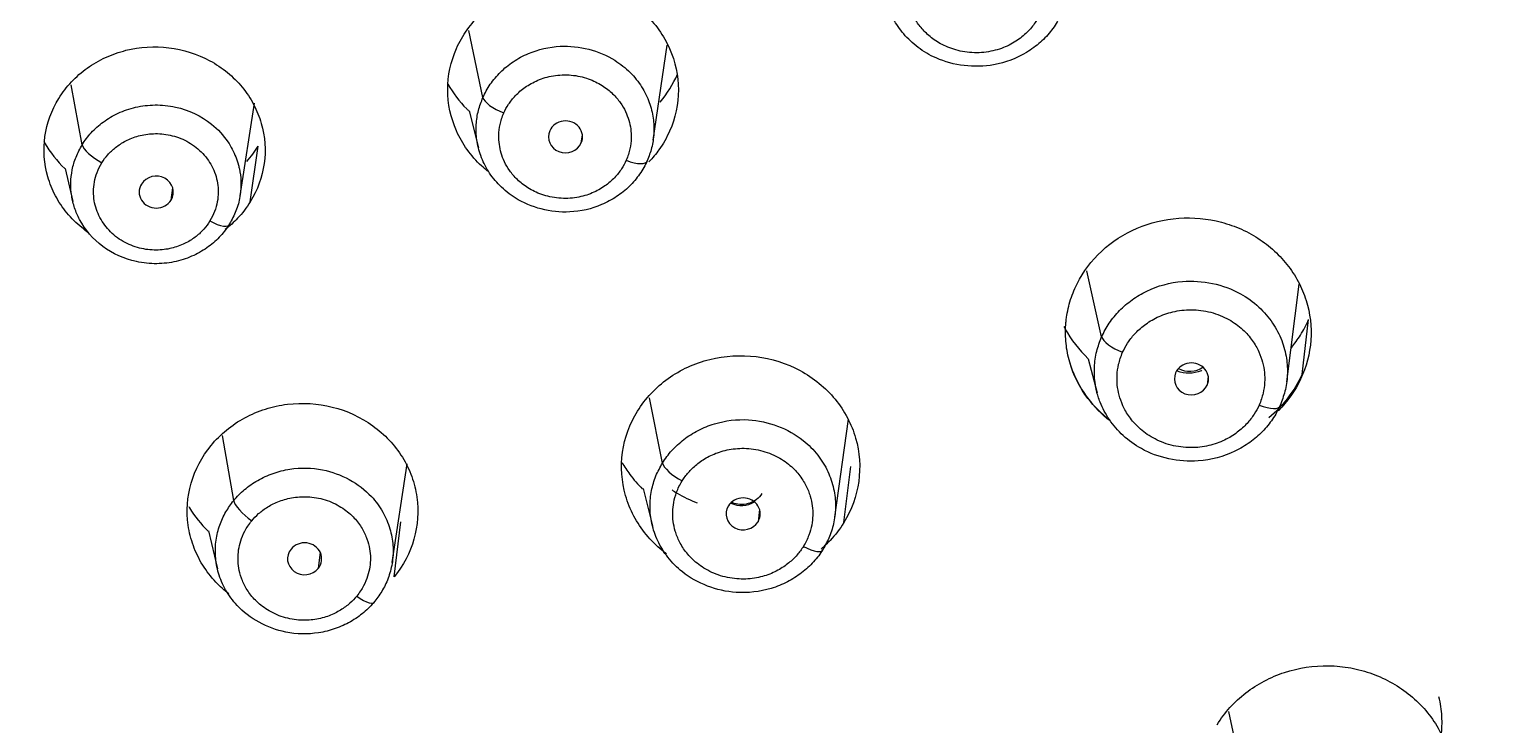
# Model space of a CAD drawing. Extents: x 0 to 1354, y 3495 to 4487.
# Drawn here: x 480.43 to 499.76, y 4092.07 to 4101.24 of the extents above; entities that cross this region are included whole.
import ezdxf

# ---------------------------------------------------------------- set-up
doc = ezdxf.new("R2010")
doc.units = 0
doc.header["$LTSCALE"] = 30
doc.header["$MEASUREMENT"] = 0
doc.layers.add('\\M+5B3DF\\M+5B4E7\\M+5CFDF', color=3, linetype='CONTINUOUS', lineweight=9)

msp = doc.modelspace()

# ---------------------------------------------------------------- linework, layer by layer
at = {"layer": '\\M+5B3DF\\M+5B4E7\\M+5CFDF', "color": 0, "lineweight": -3}
for p, q in [((486.403, 4100.338), (486.216, 4101.223)), ((488.645, 4099.775), (488.829, 4101.03)), ((481.125, 4099.716), (480.977, 4100.507)), ((483.204, 4099.043), (483.396, 4100.265)), ((486.224, 4100.164), (486.344, 4099.676)), ((487.699, 4099.739), (487.714, 4099.848)), ((483.338, 4098.964), (483.443, 4099.697)), ((480.899, 4099.403), (481, 4098.969)), ((482.295, 4098.987), (482.317, 4099.146)), ((494.554, 4097.183), (494.358, 4098.054)), ((496.992, 4096.592), (497.157, 4097.876)), ((497.194, 4096.688), (497.281, 4097.412)), ((494.377, 4096.896), (494.494, 4096.448)), ((495.959, 4096.664), (495.945, 4096.548)), ((488.768, 4095.521), (488.597, 4096.382)), ((491.037, 4094.806), (491.219, 4096.1)), ((483.12, 4095.026), (482.972, 4095.882)), ((485.209, 4094.21), (485.406, 4095.511)), ((491.157, 4094.735), (491.248, 4095.474)), ((488.514, 4095.186), (488.636, 4094.693)), ((485.232, 4094.02), (485.322, 4094.745)), ((490.048, 4094.91), (490.028, 4094.744)), ((482.787, 4094.627), (482.906, 4094.125)), ((484.259, 4094.346), (484.233, 4094.131)), ((496.409, 4091.399), (496.229, 4092.246))]:
    msp.add_line(p, q, dxfattribs=at)
for centre, major_axis, ratio, start_param, end_param in [((463.166, 4109.849), (-18.918, 0), 0.934248, 1.570796, 4.712389), ((463.166, 4109.954), (-18.619, 0), 0.934248, 1.570796, 4.712389), ((463.166, 4109.771), (18.397, 0), 0.934248, 4.712389, 7.853982), ((463.166, 4109.666), (18.09, 0), 0.934248, 4.712389, 7.853982), ((486.679, 4100.241), (0.274, -0.122), 0.329476, 3.375264, 4.857442), ((487.491, 4099.82), (-0.225, 0), 0.934131, 2.749817, 5.89141), ((487.491, 4099.82), (-0.225, 0), 0.934131, 5.89141, 9.033002), ((481.383, 4099.585), (-0.255, 0.158), 0.308844, 0.274023, 1.759389), ((488.29, 4099.618), (-0.274, 0.122), 0.329476, 1.715849, 3.235637), ((482.1, 4099.092), (-0.225, 0), 0.934191, 5.760367, 8.90196), ((482.1, 4099.092), (-0.225, 0), 0.934191, 2.618775, 5.760367), ((482.806, 4098.818), (0.255, -0.158), 0.308844, 4.900982, 6.417582), ((494.83, 4097.087), (0.274, -0.122), 0.329476, 3.381639, 4.857442), ((495.698, 4097.253), (1.617, 0.103), 0.930516, 3.342154, 3.929419), ((495.737, 4096.629), (-0.225, 0), 0.934038, 5.89214, 9.033732), ((495.737, 4096.629), (-0.225, 0), 0.934038, 2.750547, 5.89214), ((495.713, 4097.006), (-0.297, -0.019), 0.930516, 0.98993, 2.143042), ((495.698, 4097.253), (1.617, 0.103), 0.930516, 5.36639, 5.831224), ((496.628, 4096.391), (-0.274, 0.122), 0.329476, 1.715849, 3.242013), ((489.027, 4095.391), (0.255, -0.158), 0.308844, 3.421992, 4.900982), ((483.357, 4094.866), (0.232, -0.19), 0.282928, 3.458536, 4.940714), ((489.832, 4094.85), (-0.225, 0), 0.934135, 5.761134, 8.902726), ((489.832, 4094.85), (-0.225, 0), 0.934135, 2.619541, 5.761134), ((489.813, 4095.239), (-0.299, -0.016), 0.930101, 1.019552, 2.114938), ((484.054, 4094.259), (-0.225, 0), 0.934205, 5.62995, 8.771542), ((484.054, 4094.259), (-0.225, 0), 0.934205, 2.488357, 5.62995), ((490.625, 4094.529), (-0.255, 0.158), 0.308844, 1.759389, 3.282365), ((484.741, 4093.874), (-0.232, 0.19), 0.282928, 1.799121, 3.31891)]:
    msp.add_ellipse(centre, major_axis=major_axis, ratio=ratio, start_param=start_param, end_param=end_param, dxfattribs=at)
for points, knots in [([(498.896, 4161.358), (499.104, 4161.278), (499.527, 4161.115), (500.165, 4160.855), (500.818, 4160.577), (501.484, 4160.28), (502.163, 4159.963), (502.854, 4159.623), (503.554, 4159.259), (504.263, 4158.871), (504.98, 4158.455), (505.703, 4158.01), (506.431, 4157.534), (507.163, 4157.025), (507.897, 4156.481), (508.633, 4155.903), (509.368, 4155.287), (510.101, 4154.635), (510.829, 4153.946), (511.549, 4153.221), (512.259, 4152.461), (512.958, 4151.663), (513.643, 4150.827), (514.312, 4149.95), (514.965, 4149.032), (515.597, 4148.076), (516.206, 4147.085), (516.787, 4146.061), (517.339, 4145.009), (517.862, 4143.931), (518.353, 4142.831), (518.816, 4141.711), (519.252, 4140.565), (519.663, 4139.383), (520.052, 4138.154), (520.425, 4136.867), (520.78, 4135.513), (521.117, 4134.086), (521.433, 4132.58), (521.729, 4130.991), (522.004, 4129.315), (522.257, 4127.548), (522.488, 4125.688), (522.695, 4123.734), (522.877, 4121.685), (523.03, 4119.554), (523.153, 4117.367), (523.244, 4115.167), (523.304, 4113.004), (523.33, 4110.903), (523.326, 4108.866), (523.294, 4106.878), (523.237, 4104.928), (523.157, 4103.02), (523.055, 4101.158), (522.931, 4099.346), (522.783, 4097.572), (522.609, 4095.814), (522.406, 4094.05), (522.167, 4092.265), (521.885, 4090.452), (521.553, 4088.611), (521.166, 4086.749), (520.721, 4084.878), (520.215, 4083.014), (519.647, 4081.177), (519.022, 4079.382), (518.347, 4077.652), (517.618, 4075.978), (516.824, 4074.346), (515.945, 4072.732), (514.964, 4071.131), (513.847, 4069.542), (512.566, 4067.974), (511.116, 4066.445), (509.497, 4064.997), (507.728, 4063.662), (505.837, 4062.44), (503.854, 4061.299), (501.782, 4060.223), (499.625, 4059.195), (497.407, 4058.173), (495.164, 4057.106), (492.948, 4055.937), (490.822, 4054.604), (489.147, 4053.34), (487.855, 4052.208), (486.876, 4051.253), (485.891, 4050.176), (484.918, 4048.973), (483.971, 4047.627), (483.063, 4046.089), (482.199, 4044.282), (481.374, 4042.126), (480.619, 4039.549), (480.001, 4036.51), (479.573, 4033.021), (479.348, 4029.166), (479.203, 4025.046), (479.079, 4020.693), (478.965, 4016.03), (478.866, 4010.967), (478.814, 4007.437), (478.787, 4005.599)], [0, 0, 0, 0, 0.003544, 0.007201, 0.01097, 0.014848, 0.018837, 0.022935, 0.027142, 0.031459, 0.035888, 0.040431, 0.045095, 0.049884, 0.054803, 0.059853, 0.065035, 0.070349, 0.07579, 0.08135, 0.087022, 0.092807, 0.09872, 0.104773, 0.110967, 0.117287, 0.123715, 0.130231, 0.136819, 0.143468, 0.150168, 0.156906, 0.163715, 0.170668, 0.177844, 0.185322, 0.193141, 0.201338, 0.209948, 0.219002, 0.228521, 0.238531, 0.249049, 0.260084, 0.271644, 0.283691, 0.296093, 0.308564, 0.320791, 0.332572, 0.343982, 0.355131, 0.366093, 0.376851, 0.387326, 0.397512, 0.40746, 0.417323, 0.427267, 0.437362, 0.447647, 0.458143, 0.468826, 0.479621, 0.490447, 0.501223, 0.511855, 0.522246, 0.532261, 0.542305, 0.552449, 0.562759, 0.573377, 0.584445, 0.595968, 0.607757, 0.619676, 0.631715, 0.643918, 0.656335, 0.669021, 0.682018, 0.695271, 0.708641, 0.722035, 0.735445, 0.742244, 0.74954, 0.757318, 0.765556, 0.774232, 0.783549, 0.793975, 0.806052, 0.820158, 0.836493, 0.855109, 0.875694, 0.897487, 0.920175, 0.944378, 0.971031, 1, 1, 1, 1]), ([(498.594, 4160.306), (500.412, 4159.607), (502.18, 4158.798), (504.693, 4157.371), (505.508, 4156.859), (507.078, 4155.765), (507.835, 4155.182), (510.014, 4153.338), (511.347, 4151.984), (513.746, 4149.084), (514.807, 4147.534), (516.658, 4144.299), (517.447, 4142.612), (518.801, 4139.163), (519.358, 4137.397), (520.298, 4133.824), (520.676, 4132.017), (521.302, 4128.381), (521.551, 4126.553), (521.958, 4122.889), (522.114, 4121.052), (522.354, 4117.373), (522.439, 4115.532), (522.593, 4110.005), (522.551, 4106.318), (522.285, 4100.795), (522.163, 4098.955), (521.826, 4095.284), (521.614, 4093.452), (521.072, 4089.804), (520.74, 4087.988), (519.919, 4084.388), (519.431, 4082.604), (518.265, 4079.09), (517.593, 4077.358), (516.413, 4074.831), (515.992, 4074), (515.085, 4072.37), (514.6, 4071.57), (513.029, 4069.241), (511.819, 4067.782), (509.771, 4065.801), (509.049, 4065.177), (507.535, 4064.004), (506.744, 4063.455), (505.118, 4062.415), (504.283, 4061.925), (502.586, 4060.987), (501.724, 4060.54), (499.108, 4059.247), (497.325, 4058.447), (494.701, 4057.158), (493.835, 4056.713), (492.142, 4055.761), (491.317, 4055.252), (489.725, 4054.156), (488.957, 4053.57), (487.49, 4052.318), (486.792, 4051.652), (485.471, 4050.241), (484.848, 4049.497), (483.701, 4047.936), (483.179, 4047.117), (482.26, 4045.409), (481.86, 4044.522), (481.151, 4042.708), (480.842, 4041.781), (480.036, 4038.964), (479.665, 4037.037), (479.158, 4033.15), (479.026, 4031.189), (478.834, 4027.264), (478.769, 4025.298), (478.647, 4021.363), (478.591, 4019.394), (478.444, 4013.486), (478.372, 4009.543), (478.322, 4005.599)], [0, 0, 0, 0, 0.03125, 0.03125, 0.046875, 0.046875, 0.0625, 0.0625, 0.09375, 0.09375, 0.125, 0.125, 0.15625, 0.15625, 0.1875, 0.1875, 0.21875, 0.21875, 0.25, 0.25, 0.28125, 0.28125, 0.3125, 0.3125, 0.375, 0.375, 0.40625, 0.40625, 0.4375, 0.4375, 0.46875, 0.46875, 0.5, 0.5, 0.53125, 0.53125, 0.546875, 0.546875, 0.5625, 0.5625, 0.59375, 0.59375, 0.609375, 0.609375, 0.625, 0.625, 0.640625, 0.640625, 0.65625, 0.65625, 0.6875, 0.6875, 0.703125, 0.703125, 0.71875, 0.71875, 0.734375, 0.734375, 0.75, 0.75, 0.765625, 0.765625, 0.78125, 0.78125, 0.796875, 0.796875, 0.8125, 0.8125, 0.84375, 0.84375, 0.875, 0.875, 0.90625, 0.90625, 0.9375, 0.9375, 1, 1, 1, 1]), ([(498.048, 4158.561), (499.537, 4157.987), (500.991, 4157.335), (503.081, 4156.207), (503.762, 4155.806), (505.084, 4154.951), (505.725, 4154.496), (507.584, 4153.058), (508.739, 4152.003), (510.862, 4149.74), (511.83, 4148.532), (513.568, 4145.995), (514.339, 4144.667), (515.694, 4141.93), (516.278, 4140.521), (517.804, 4136.224), (518.517, 4133.268), (519.308, 4128.796), (519.526, 4127.298), (519.894, 4124.296), (520.044, 4122.791), (520.417, 4118.271), (520.56, 4115.25), (520.636, 4110.717), (520.638, 4109.206), (520.597, 4106.184), (520.554, 4104.673), (520.42, 4101.654), (520.327, 4100.145), (520.086, 4097.131), (519.937, 4095.626), (519.387, 4091.124), (518.877, 4088.136), (517.767, 4083.729), (517.34, 4082.272), (516.354, 4079.399), (515.796, 4077.981), (514.522, 4075.209), (513.81, 4073.852), (512.18, 4071.249), (511.258, 4070.005), (509.698, 4068.277), (509.148, 4067.723), (507.992, 4066.671), (507.385, 4066.174), (505.494, 4064.757), (504.148, 4063.913), (502.068, 4062.746), (501.364, 4062.374), (499.94, 4061.655), (499.22, 4061.307), (497.053, 4060.279), (495.596, 4059.613), (493.446, 4058.543), (492.736, 4058.174), (491.338, 4057.396), (490.652, 4056.987), (489.311, 4056.118), (488.657, 4055.66), (487.706, 4054.933), (487.393, 4054.684), (486.779, 4054.174), (486.478, 4053.913), (485.881, 4053.384), (485.585, 4053.118), (484.991, 4052.582), (484.694, 4052.312), (483.812, 4051.489), (483.237, 4050.921), (482.168, 4049.711), (481.671, 4049.072), (480.772, 4047.729), (480.371, 4047.025), (479.653, 4045.576), (479.334, 4044.832), (478.76, 4043.32), (478.506, 4042.552), (477.821, 4040.226), (477.47, 4038.645), (477.193, 4037.052)], [0, 0, 0, 0, 0.03125, 0.03125, 0.046875, 0.046875, 0.0625, 0.0625, 0.09375, 0.09375, 0.125, 0.125, 0.15625, 0.15625, 0.1875, 0.1875, 0.25, 0.25, 0.28125, 0.28125, 0.3125, 0.3125, 0.375, 0.375, 0.40625, 0.40625, 0.4375, 0.4375, 0.46875, 0.46875, 0.5, 0.5, 0.5625, 0.5625, 0.59375, 0.59375, 0.625, 0.625, 0.65625, 0.65625, 0.6875, 0.6875, 0.703125, 0.703125, 0.71875, 0.71875, 0.75, 0.75, 0.765625, 0.765625, 0.78125, 0.78125, 0.8125, 0.8125, 0.828125, 0.828125, 0.84375, 0.84375, 0.859375, 0.859375, 0.867188, 0.867188, 0.875, 0.875, 0.882813, 0.882813, 0.890625, 0.890625, 0.90625, 0.90625, 0.921875, 0.921875, 0.9375, 0.9375, 0.953125, 0.953125, 0.96875, 0.96875, 1, 1, 1, 1]), ([(477.479, 4036.988), (477.514, 4037.19), (477.594, 4037.649), (477.743, 4038.418), (477.942, 4039.344), (478.182, 4040.346), (478.558, 4041.75), (479.034, 4043.258), (479.749, 4045.107), (480.557, 4046.812), (481.569, 4048.451), (482.475, 4049.612), (483.174, 4050.395), (483.72, 4050.964), (484.274, 4051.514), (484.896, 4052.101), (485.556, 4052.699), (486.279, 4053.336), (487.009, 4053.963), (487.729, 4054.55), (488.497, 4055.146), (489.606, 4055.948), (491.134, 4056.933), (493.076, 4058.015), (495.111, 4059.026), (497.684, 4060.238), (500.38, 4061.506), (502.737, 4062.753), (504.255, 4063.645), (505.394, 4064.366), (507.42, 4065.757), (509.41, 4067.484), (511.2, 4069.52), (512.347, 4071.021), (513.485, 4072.763), (514.592, 4074.748), (515.655, 4076.97), (516.656, 4079.43), (517.576, 4082.125), (518.696, 4086.112), (519.683, 4091.185), (520.366, 4097.065), (520.727, 4102.371), (520.873, 4107.087), (520.883, 4111.209), (520.799, 4114.734), (520.663, 4117.66), (520.51, 4119.989), (520.37, 4121.722), (520.265, 4122.858), (520.029, 4125.221), (519.591, 4128.685), (518.759, 4133.098), (517.87, 4136.521), (516.72, 4140.04), (515.134, 4143.756), (512.786, 4147.647), (510.218, 4150.803), (507.625, 4153.277), (505.162, 4155.143), (502.955, 4156.485), (501.114, 4157.427), (499.704, 4158.062), (498.76, 4158.452), (498.289, 4158.636), (498.135, 4158.696)], [0, 0, 0, 0, 0.003976, 0.009037, 0.015181, 0.02234, 0.029033, 0.04339, 0.053009, 0.067553, 0.080041, 0.090497, 0.096214, 0.100508, 0.105868, 0.11143, 0.117193, 0.123269, 0.130297, 0.136094, 0.141538, 0.149425, 0.163015, 0.17726, 0.192999, 0.207436, 0.232823, 0.251111, 0.25955, 0.267329, 0.277588, 0.307897, 0.319194, 0.331856, 0.345879, 0.361259, 0.378, 0.3961, 0.415561, 0.436382, 0.481194, 0.521892, 0.558479, 0.590959, 0.619335, 0.643607, 0.663774, 0.679837, 0.691795, 0.699649, 0.703397, 0.740803, 0.771616, 0.795835, 0.813454, 0.847523, 0.878173, 0.905401, 0.929204, 0.949582, 0.966531, 0.980047, 0.990129, 0.99678, 1, 1, 1, 1]), ([(513.725, 4145.279), (513.731, 4145.27), (513.921, 4144.944), (514.292, 4144.287), (514.818, 4143.281), (515.332, 4142.192), (515.864, 4140.957), (516.434, 4139.511), (517.002, 4137.869), (517.539, 4136.095), (518.024, 4134.249), (518.452, 4132.336), (518.837, 4130.355), (519.172, 4128.306), (519.462, 4126.181), (519.721, 4123.968), (519.936, 4121.681), (520.119, 4119.321), (520.255, 4116.932), (520.357, 4114.541), (520.411, 4112.202), (520.431, 4109.921), (520.417, 4107.681), (520.37, 4105.453), (520.289, 4103.21), (520.168, 4100.954), (520.012, 4098.687), (519.804, 4096.398), (519.55, 4094.055), (519.222, 4091.662), (518.816, 4089.225), (518.311, 4086.729), (517.7, 4084.286), (517.109, 4082.252), (516.582, 4080.674), (516.137, 4079.453), (515.667, 4078.267), (515.174, 4077.116), (514.657, 4075.989), (514.101, 4074.884), (513.507, 4073.79), (512.865, 4072.707), (512.171, 4071.647), (511.449, 4070.641), (510.709, 4069.711), (509.956, 4068.856), (509.185, 4068.048), (508.377, 4067.279), (507.529, 4066.551), (506.654, 4065.857), (505.751, 4065.208), (504.838, 4064.606), (503.932, 4064.036), (503.025, 4063.5), (502.11, 4062.994), (501.183, 4062.5), (500.202, 4062), (499.127, 4061.474), (497.949, 4060.915), (496.699, 4060.331), (495.418, 4059.727), (494.143, 4059.105), (492.932, 4058.486), (491.85, 4057.904), (490.78, 4057.291), (489.735, 4056.635), (488.677, 4055.909), (487.713, 4055.193), (486.781, 4054.439), (485.86, 4053.634), (484.945, 4052.807), (484.055, 4051.994), (483.233, 4051.2), (482.53, 4050.434), (481.962, 4049.75), (481.523, 4049.186), (481.179, 4048.715), (480.9, 4048.299), (480.664, 4047.915), (480.417, 4047.491), (480.151, 4047.014), (479.866, 4046.469), (479.594, 4045.915), (479.333, 4045.338), (479.068, 4044.707), (478.782, 4043.972), (478.461, 4043.083), (478.13, 4042.043), (477.807, 4040.882), (477.496, 4039.643), (477.206, 4038.354), (477.049, 4037.473), (476.97, 4037.032)], [0, 0, 0, 0, 0.000249, 0.008916, 0.017886, 0.027158, 0.037545, 0.049877, 0.064188, 0.079026, 0.094192, 0.109873, 0.126, 0.142603, 0.159715, 0.177508, 0.196149, 0.214924, 0.234452, 0.253688, 0.272519, 0.290724, 0.308584, 0.326418, 0.344337, 0.362602, 0.380752, 0.398999, 0.417862, 0.437408, 0.457046, 0.477191, 0.498512, 0.517389, 0.527892, 0.538271, 0.548415, 0.558305, 0.568085, 0.577888, 0.587654, 0.597568, 0.607634, 0.617478, 0.626664, 0.635428, 0.644046, 0.652634, 0.661245, 0.669847, 0.678351, 0.686737, 0.694871, 0.702836, 0.710787, 0.718707, 0.726778, 0.735836, 0.745918, 0.756431, 0.767185, 0.778121, 0.788755, 0.798204, 0.806156, 0.816934, 0.826447, 0.835552, 0.84446, 0.853939, 0.86358, 0.872633, 0.88133, 0.889549, 0.896262, 0.901548, 0.905802, 0.909513, 0.912928, 0.916035, 0.920686, 0.925318, 0.929989, 0.934669, 0.939673, 0.945479, 0.952541, 0.961029, 0.970166, 0.979783, 0.989897, 1, 1, 1, 1]), ([(513.427, 4145.187), (513.48, 4145.097), (513.748, 4144.642), (514.216, 4143.801), (514.803, 4142.642), (515.35, 4141.432), (515.869, 4140.179), (516.359, 4138.882), (516.811, 4137.542), (517.231, 4136.161), (517.62, 4134.741), (517.972, 4133.281), (518.295, 4131.785), (518.589, 4130.252), (518.853, 4128.684), (519.088, 4127.081), (519.299, 4125.445), (519.489, 4123.776), (519.654, 4122.075), (519.8, 4120.342), (519.923, 4118.577), (520.022, 4116.78), (520.104, 4114.952), (520.159, 4113.093), (520.192, 4111.204), (520.2, 4109.283), (520.184, 4107.333), (520.142, 4105.353), (520.072, 4103.343), (519.968, 4101.304), (519.836, 4099.236), (519.661, 4097.14), (519.446, 4095.017), (519.186, 4092.868), (518.862, 4090.696), (518.475, 4088.503), (518.008, 4086.292), (517.445, 4084.07), (516.895, 4082.18), (516.378, 4080.628), (515.937, 4079.415), (515.462, 4078.213), (514.953, 4077.023), (514.411, 4075.846), (513.823, 4074.688), (513.197, 4073.548), (512.522, 4072.431), (511.794, 4071.344), (511.016, 4070.288), (510.174, 4069.274), (509.278, 4068.301), (508.329, 4067.373), (507.318, 4066.502), (506.265, 4065.677), (505.158, 4064.913), (504.025, 4064.185), (502.866, 4063.493), (501.681, 4062.841), (500.482, 4062.214), (499.267, 4061.612), (498.043, 4061.026), (496.814, 4060.45), (495.586, 4059.872), (494.366, 4059.28), (493.158, 4058.67), (491.963, 4058.037), (490.856, 4057.41), (489.844, 4056.784), (488.921, 4056.166), (488.019, 4055.52), (487.143, 4054.84), (486.294, 4054.129), (485.464, 4053.395), (484.636, 4052.653), (483.81, 4051.901), (483.006, 4051.122), (482.253, 4050.295), (481.546, 4049.429), (480.877, 4048.53), (480.429, 4047.791), (480.066, 4047.147), (479.712, 4046.488), (479.216, 4045.458), (478.637, 4044.031), (478.109, 4042.498), (477.688, 4040.993), (477.358, 4039.666), (477.064, 4038.345), (476.908, 4037.461), (476.83, 4037.021)], [0, 0, 0, 0, 0.002468, 0.012514, 0.022798, 0.033329, 0.044108, 0.055129, 0.066393, 0.077904, 0.089657, 0.101655, 0.113899, 0.126387, 0.139118, 0.152094, 0.165315, 0.17878, 0.192488, 0.20644, 0.220635, 0.235074, 0.249757, 0.264681, 0.279851, 0.295264, 0.31092, 0.326819, 0.34296, 0.359346, 0.375974, 0.392844, 0.409959, 0.427314, 0.444912, 0.462752, 0.480832, 0.499156, 0.517721, 0.528, 0.538278, 0.548557, 0.558836, 0.569113, 0.579388, 0.589662, 0.599931, 0.610203, 0.620471, 0.630736, 0.641004, 0.651267, 0.661534, 0.671801, 0.682071, 0.692355, 0.702632, 0.712912, 0.723195, 0.733479, 0.743768, 0.75406, 0.764357, 0.774655, 0.784949, 0.79524, 0.805535, 0.814028, 0.822513, 0.830998, 0.839481, 0.847958, 0.856419, 0.864871, 0.873338, 0.881827, 0.890319, 0.898795, 0.907282, 0.915765, 0.918446, 0.924105, 0.932748, 0.944371, 0.958984, 0.969412, 0.979719, 0.989916, 1, 1, 1, 1]), ([(520.631, 4109.794), (520.631, 4109.055), (520.626, 4108.315), (520.593, 4106.063), (520.549, 4104.549), (520.41, 4101.522), (520.316, 4100.011), (520.069, 4096.991), (519.918, 4095.482), (519.544, 4092.474), (519.321, 4090.973), (518.78, 4087.989), (518.463, 4086.506), (517.71, 4083.56), (517.276, 4082.099), (516.524, 4079.94), (516.257, 4079.225), (515.686, 4077.807), (515.381, 4077.104), (514.413, 4075.028), (513.695, 4073.681), (512.46, 4071.742), (512.021, 4071.109), (511.316, 4070.184), (511.073, 4069.88), (510.571, 4069.279), (510.311, 4068.983), (509.514, 4068.118), (508.959, 4067.57), (507.794, 4066.536), (507.185, 4066.05), (505.926, 4065.121), (505.275, 4064.68), (503.941, 4063.839), (503.257, 4063.437), (501.865, 4062.664), (501.156, 4062.293), (499.728, 4061.578), (499.007, 4061.232), (496.838, 4060.205), (495.385, 4059.538), (493.246, 4058.464), (492.541, 4058.094), (491.158, 4057.314), (490.48, 4056.903), (489.157, 4056.036), (488.509, 4055.577), (487.568, 4054.848), (487.26, 4054.6), (486.654, 4054.092), (486.357, 4053.833), (485.766, 4053.307), (485.471, 4053.041), (484.882, 4052.509), (484.588, 4052.242), (484.008, 4051.697), (483.721, 4051.421), (483.163, 4050.853), (482.891, 4050.56), (482.366, 4049.957), (482.112, 4049.647), (481.623, 4049.009), (481.389, 4048.682), (480.725, 4047.681), (480.333, 4046.983), (479.625, 4045.54), (479.309, 4044.795), (478.743, 4043.291), (478.492, 4042.53), (477.817, 4040.223), (477.469, 4038.654), (477.192, 4037.064)], [0, 0, 0, 0, 0.025066, 0.025066, 0.076378, 0.076378, 0.127691, 0.127691, 0.179003, 0.179003, 0.230315, 0.230315, 0.281628, 0.281628, 0.33294, 0.33294, 0.358596, 0.358596, 0.384252, 0.384252, 0.435565, 0.435565, 0.461221, 0.461221, 0.474049, 0.474049, 0.486877, 0.486877, 0.512533, 0.512533, 0.538189, 0.538189, 0.563845, 0.563845, 0.589502, 0.589502, 0.615158, 0.615158, 0.640814, 0.640814, 0.692126, 0.692126, 0.717782, 0.717782, 0.743438, 0.743438, 0.769095, 0.769095, 0.781923, 0.781923, 0.794751, 0.794751, 0.807579, 0.807579, 0.820407, 0.820407, 0.833235, 0.833235, 0.846063, 0.846063, 0.858891, 0.858891, 0.871719, 0.871719, 0.897375, 0.897375, 0.923032, 0.923032, 0.948688, 0.948688, 1, 1, 1, 1]), ([(498.337, 4062.349), (498.584, 4062.468), (499.079, 4062.704), (499.818, 4063.067), (500.489, 4063.404), (501.43, 4063.89), (502.806, 4064.639), (504.635, 4065.757), (506.567, 4067.157), (508.179, 4068.584), (509.455, 4069.956), (510.495, 4071.243), (511.594, 4072.809), (512.764, 4074.784), (514.041, 4077.367), (514.964, 4079.662), (515.748, 4081.93), (516.392, 4084.037), (517.382, 4087.981), (518.137, 4092.457), (518.66, 4097.262), (518.895, 4100.45), (519.011, 4102.697), (519.064, 4103.989), (519.108, 4105.276), (519.156, 4107.141), (519.163, 4108.671), (519.168, 4109.583)], [0, 0, 0, 0, 0.014324, 0.028674, 0.043052, 0.053574, 0.084118, 0.125126, 0.166144, 0.209861, 0.239254, 0.266261, 0.29875, 0.342557, 0.390699, 0.455824, 0.477915, 0.522426, 0.576918, 0.701792, 0.772518, 0.843887, 0.878378, 0.896891, 0.915403, 0.94955, 1, 1, 1, 1]), ([(498.755, 4061.584), (499.029, 4061.719), (499.585, 4061.994), (500.429, 4062.425), (501.294, 4062.881), (502.179, 4063.367), (503.663, 4064.226), (505.299, 4065.287), (507.188, 4066.745), (508.83, 4068.23), (510.528, 4070.134), (512.069, 4072.282), (513.535, 4074.792), (514.967, 4077.805), (516.146, 4080.936), (517.06, 4083.954), (517.894, 4087.297), (518.478, 4090.45), (518.931, 4093.651), (519.299, 4096.872), (519.552, 4100.133), (519.707, 4103.147), (519.784, 4105.248), (519.834, 4107.397), (519.841, 4108.846), (519.845, 4109.579)], [0, 0, 0, 0, 0.015746, 0.032038, 0.048877, 0.066266, 0.084214, 0.137684, 0.167259, 0.208646, 0.25352, 0.301844, 0.349231, 0.409099, 0.481429, 0.530006, 0.580171, 0.668663, 0.704395, 0.756338, 0.845347, 0.882707, 0.920934, 0.960031, 1, 1, 1, 1]), ([(486.055, 4100.985), (486.094, 4101.072), (486.141, 4101.153), (486.251, 4101.307), (486.315, 4101.38), (486.455, 4101.511), (486.532, 4101.57), (486.697, 4101.673), (486.786, 4101.717), (487.061, 4101.823), (487.261, 4101.86), (487.656, 4101.86), (487.856, 4101.822), (488.131, 4101.716), (488.22, 4101.671), (488.385, 4101.568), (488.462, 4101.509), (488.603, 4101.378), (488.667, 4101.305), (488.777, 4101.151), (488.824, 4101.069), (488.939, 4100.809), (488.978, 4100.625), (488.979, 4100.253), (488.94, 4100.068), (488.863, 4099.895)], [0, 0, 0, 0, 0.0625, 0.0625, 0.125, 0.125, 0.1875, 0.1875, 0.25, 0.25, 0.375, 0.375, 0.5, 0.5, 0.5625, 0.5625, 0.625, 0.625, 0.6875, 0.6875, 0.75, 0.75, 0.875, 0.875, 1, 1, 1, 1]), ([(494.082, 4101.596), (494.071, 4101.564), (494.051, 4101.499), (494.008, 4101.405), (493.957, 4101.314), (493.896, 4101.226), (493.827, 4101.143), (493.748, 4101.065), (493.66, 4100.994), (493.471, 4100.867), (493.044, 4100.704), (492.504, 4100.769), (492.132, 4100.989), (491.942, 4101.168), (491.804, 4101.369), (491.717, 4101.581), (491.687, 4101.742), (491.681, 4101.831), (491.681, 4101.848)], [0, 0, 0, 0, 0.031118, 0.062618, 0.094501, 0.126768, 0.159419, 0.192454, 0.225874, 0.259679, 0.394757, 0.615899, 0.697244, 0.774748, 0.848404, 0.918207, 0.984149, 1, 1, 1, 1]), ([(480.817, 4100.327), (480.865, 4100.405), (480.92, 4100.477), (481.045, 4100.61), (481.116, 4100.672), (481.267, 4100.78), (481.348, 4100.827), (481.518, 4100.905), (481.609, 4100.937), (481.884, 4101.006), (482.079, 4101.017), (482.455, 4100.971), (482.64, 4100.912), (482.887, 4100.779), (482.966, 4100.726), (483.109, 4100.609), (483.174, 4100.544), (483.29, 4100.403), (483.341, 4100.326), (483.425, 4100.167), (483.459, 4100.084), (483.533, 4099.824), (483.546, 4099.644), (483.496, 4099.29), (483.435, 4099.119), (483.338, 4098.964)], [0, 0, 0, 0, 0.0625, 0.0625, 0.125, 0.125, 0.1875, 0.1875, 0.25, 0.25, 0.375, 0.375, 0.5, 0.5, 0.5625, 0.5625, 0.625, 0.625, 0.6875, 0.6875, 0.75, 0.75, 0.875, 0.875, 1, 1, 1, 1]), ([(486.465, 4099.368), (486.438, 4099.39), (486.411, 4099.413), (486.315, 4099.502), (486.251, 4099.575), (486.141, 4099.729), (486.094, 4099.811), (485.979, 4100.07), (485.94, 4100.255), (485.94, 4100.627), (485.979, 4100.812), (486.055, 4100.985)], [0, 0, 0, 0, 0.0569, 0.0569, 0.214084, 0.214084, 0.371267, 0.371267, 0.685633, 0.685633, 1, 1, 1, 1]), ([(486.403, 4100.338), (486.417, 4100.368), (486.446, 4100.428), (486.5, 4100.514), (486.562, 4100.596), (486.634, 4100.674), (486.714, 4100.746), (486.803, 4100.812), (486.9, 4100.87), (487.096, 4100.964), (487.523, 4101.064), (488.025, 4100.934), (488.347, 4100.676), (488.5, 4100.486), (488.585, 4100.312), (488.617, 4100.205), (488.626, 4100.17)], [0, 0, 0, 0, 0.035569, 0.071724, 0.108465, 0.145792, 0.183703, 0.2222, 0.261281, 0.300945, 0.447407, 0.701671, 0.792173, 0.878466, 0.960552, 1, 1, 1, 1]), ([(485.943, 4100.513), (486.01, 4100.396), (486.101, 4100.275), (486.209, 4100.169), (486.219, 4100.159)], [0, 0, 0, 0, 0.908145, 1, 1, 1, 1]), ([(481.211, 4098.553), (481.179, 4098.575), (481.148, 4098.599), (481.046, 4098.682), (480.982, 4098.746), (480.865, 4098.888), (480.814, 4098.964), (480.73, 4099.124), (480.697, 4099.207), (480.622, 4099.467), (480.609, 4099.647), (480.659, 4100), (480.721, 4100.171), (480.817, 4100.327)], [0, 0, 0, 0, 0.055968, 0.055968, 0.19083, 0.19083, 0.325691, 0.325691, 0.460553, 0.460553, 0.730277, 0.730277, 1, 1, 1, 1]), ([(481.125, 4099.716), (481.142, 4099.743), (481.178, 4099.798), (481.243, 4099.875), (481.318, 4099.949), (481.402, 4100.017), (481.496, 4100.079), (481.598, 4100.133), (481.71, 4100.178), (481.829, 4100.212), (481.954, 4100.234), (482.085, 4100.242), (482.219, 4100.236), (482.484, 4100.194), (482.795, 4100.047), (483.011, 4099.812), (483.122, 4099.625), (483.17, 4099.503), (483.191, 4099.413), (483.195, 4099.396)], [0, 0, 0, 0, 0.037552, 0.076287, 0.116204, 0.157304, 0.199586, 0.243048, 0.287692, 0.333515, 0.380519, 0.428701, 0.478062, 0.5286, 0.725821, 0.847056, 0.891298, 0.978679, 1, 1, 1, 1]), ([(486.343, 4099.676), (486.335, 4099.71), (486.316, 4099.811), (486.31, 4099.977), (486.337, 4100.167), (486.382, 4100.282), (486.403, 4100.338)], [0, 0, 0, 0, 0.156148, 0.455066, 0.736356, 1, 1, 1, 1]), ([(488.626, 4100.17), (488.635, 4100.135), (488.654, 4100.034), (488.661, 4099.868), (488.633, 4099.677), (488.589, 4099.561), (488.567, 4099.505)], [0, 0, 0, 0, 0.155689, 0.454148, 0.735584, 1, 1, 1, 1]), ([(488.863, 4099.895), (488.824, 4099.808), (488.778, 4099.727), (488.683, 4099.595), (488.639, 4099.542), (488.591, 4099.492)], [0, 0, 0, 0, 0.582156, 0.582156, 1, 1, 1, 1]), ([(480.62, 4099.757), (480.623, 4099.751), (480.697, 4099.621), (480.792, 4099.501), (480.897, 4099.401)], [0, 0, 0, 0, 0.046087, 1, 1, 1, 1]), ([(480.975, 4099.213), (480.975, 4099.213), (480.976, 4099.27), (480.989, 4099.386), (481.037, 4099.557), (481.095, 4099.662), (481.125, 4099.716)], [0, 0, 0, 0, 0.000072, 0.327213, 0.660524, 1, 1, 1, 1]), ([(488.567, 4099.505), (488.553, 4099.475), (488.524, 4099.414), (488.469, 4099.327), (488.405, 4099.245), (488.333, 4099.167), (488.253, 4099.095), (488.165, 4099.03), (488.069, 4098.973), (487.873, 4098.879), (487.446, 4098.779), (486.944, 4098.909), (486.623, 4099.168), (486.47, 4099.359), (486.385, 4099.533), (486.352, 4099.641), (486.343, 4099.676)], [0, 0, 0, 0, 0.036202, 0.072793, 0.109773, 0.147142, 0.184902, 0.223051, 0.261591, 0.300522, 0.447582, 0.701096, 0.791898, 0.878387, 0.960557, 1, 1, 1, 1]), ([(483.195, 4099.396), (483.206, 4099.344), (483.221, 4099.223), (483.209, 4099.035), (483.159, 4098.843), (483.096, 4098.728), (483.066, 4098.672)], [0, 0, 0, 0, 0.212344, 0.48582, 0.74837, 1, 1, 1, 1]), ([(483.066, 4098.672), (483.048, 4098.645), (483.012, 4098.59), (482.947, 4098.513), (482.874, 4098.44), (482.79, 4098.371), (482.696, 4098.309), (482.593, 4098.255), (482.482, 4098.21), (482.363, 4098.176), (482.237, 4098.154), (482.106, 4098.145), (481.972, 4098.151), (481.721, 4098.191), (481.373, 4098.347), (481.124, 4098.638), (481.02, 4098.882), (480.981, 4099.044), (480.973, 4099.156), (480.975, 4099.213)], [0, 0, 0, 0, 0.034396, 0.069903, 0.106521, 0.14425, 0.18309, 0.223042, 0.264106, 0.306283, 0.349572, 0.393975, 0.439492, 0.486122, 0.6526, 0.819133, 0.878242, 0.938536, 1, 1, 1, 1]), ([(483.338, 4098.964), (483.29, 4098.886), (483.235, 4098.814), (483.122, 4098.694), (483.068, 4098.644), (483.009, 4098.598)], [0, 0, 0, 0, 0.556173, 0.556173, 1, 1, 1, 1]), ([(494.201, 4097.821), (494.274, 4097.986), (494.376, 4098.135), (494.635, 4098.397), (494.787, 4098.505), (495.126, 4098.667), (495.309, 4098.719), (495.687, 4098.762), (495.878, 4098.752), (496.155, 4098.691), (496.245, 4098.663), (496.419, 4098.594), (496.504, 4098.551), (496.662, 4098.453), (496.737, 4098.398), (496.874, 4098.277), (496.938, 4098.209), (497.051, 4098.067), (497.101, 4097.992), (497.185, 4097.833), (497.221, 4097.749), (497.301, 4097.494), (497.322, 4097.314), (497.297, 4096.962), (497.251, 4096.786), (497.103, 4096.473), (497.003, 4096.332), (496.882, 4096.21)], [0, 0, 0, 0, 0.100626, 0.100626, 0.201253, 0.201253, 0.301879, 0.301879, 0.402506, 0.402506, 0.452819, 0.452819, 0.503132, 0.503132, 0.553445, 0.553445, 0.603758, 0.603758, 0.654072, 0.654072, 0.704385, 0.704385, 0.805011, 0.805011, 0.905638, 0.905638, 1, 1, 1, 1]), ([(494.554, 4097.183), (494.569, 4097.214), (494.598, 4097.276), (494.653, 4097.365), (494.716, 4097.45), (494.788, 4097.53), (494.867, 4097.605), (494.954, 4097.673), (495.048, 4097.735), (495.256, 4097.846), (495.711, 4097.971), (496.263, 4097.854), (496.628, 4097.588), (496.812, 4097.375), (496.914, 4097.179), (496.954, 4097.058), (496.964, 4097.018)], [0, 0, 0, 0, 0.034131, 0.068606, 0.103423, 0.138583, 0.174084, 0.209928, 0.246113, 0.28264, 0.436193, 0.683607, 0.780358, 0.872027, 0.958619, 1, 1, 1, 1]), ([(494.133, 4096.852), (494.11, 4096.932), (494.078, 4097.094), (494.075, 4097.259), (494.083, 4097.362), (494.085, 4097.383), (494.089, 4097.424), (494.098, 4097.485), (494.11, 4097.546), (494.14, 4097.666), (494.167, 4097.744), (494.201, 4097.821)], [0, 0, 0, 0, 0.25, 0.5, 0.5, 0.5625, 0.5625, 0.625, 0.75, 0.75, 1, 1, 1, 1]), ([(494.055, 4097.32), (494.06, 4097.31), (494.145, 4097.155), (494.255, 4097.012), (494.376, 4096.896)], [0, 0, 0, 0, 0.064966, 1, 1, 1, 1]), ([(497.053, 4097.041), (497.096, 4097.094), (497.182, 4097.213), (497.25, 4097.341), (497.281, 4097.412)], [0, 0, 0, 0, 0.464692, 1, 1, 1, 1]), ([(494.487, 4096.473), (494.481, 4096.5), (494.461, 4096.603), (494.452, 4096.778), (494.481, 4096.991), (494.53, 4097.121), (494.554, 4097.183)], [0, 0, 0, 0, 0.116054, 0.430366, 0.725022, 1, 1, 1, 1]), ([(488.44, 4096.205), (488.491, 4096.289), (488.551, 4096.366), (488.686, 4096.51), (488.762, 4096.576), (488.925, 4096.693), (489.012, 4096.743), (489.196, 4096.828), (489.293, 4096.862), (489.59, 4096.936), (489.8, 4096.948), (490.205, 4096.898), (490.404, 4096.835), (490.67, 4096.691), (490.755, 4096.634), (490.909, 4096.508), (490.979, 4096.438), (491.104, 4096.286), (491.159, 4096.203), (491.25, 4096.031), (491.286, 4095.942), (491.367, 4095.661), (491.38, 4095.468), (491.327, 4095.086), (491.26, 4094.902), (491.157, 4094.735)], [0, 0, 0, 0, 0.0625, 0.0625, 0.125, 0.125, 0.1875, 0.1875, 0.25, 0.25, 0.375, 0.375, 0.5, 0.5, 0.5625, 0.5625, 0.625, 0.625, 0.6875, 0.6875, 0.75, 0.75, 0.875, 0.875, 1, 1, 1, 1]), ([(496.964, 4097.018), (496.974, 4096.98), (496.998, 4096.867), (497.007, 4096.68), (496.977, 4096.469), (496.928, 4096.341), (496.904, 4096.279)], [0, 0, 0, 0, 0.157851, 0.458504, 0.739217, 1, 1, 1, 1]), ([(494.665, 4096.076), (494.555, 4096.162), (494.456, 4096.261), (494.265, 4096.515), (494.182, 4096.679), (494.133, 4096.852)], [0, 0, 0, 0, 0.430281, 0.430281, 1, 1, 1, 1]), ([(495.874, 4096.738), (495.871, 4096.737), (495.868, 4096.736), (495.766, 4096.696), (495.651, 4096.695), (495.548, 4096.733), (495.544, 4096.735), (495.54, 4096.737)], [0, 0, 0, 0, 0.031, 0.031, 0.961611, 0.961611, 1, 1, 1, 1]), ([(482.822, 4095.752), (482.883, 4095.827), (482.951, 4095.894), (483.099, 4096.016), (483.181, 4096.071), (483.354, 4096.164), (483.444, 4096.202), (483.632, 4096.261), (483.73, 4096.283), (484.025, 4096.319), (484.228, 4096.306), (484.611, 4096.21), (484.794, 4096.125), (485.03, 4095.956), (485.103, 4095.892), (485.234, 4095.752), (485.292, 4095.677), (485.392, 4095.515), (485.433, 4095.43), (485.497, 4095.254), (485.52, 4095.164), (485.559, 4094.885), (485.546, 4094.698), (485.443, 4094.338), (485.355, 4094.169), (485.232, 4094.02)], [0, 0, 0, 0, 0.0625, 0.0625, 0.125, 0.125, 0.1875, 0.1875, 0.25, 0.25, 0.375, 0.375, 0.5, 0.5, 0.5625, 0.5625, 0.625, 0.625, 0.6875, 0.6875, 0.75, 0.75, 0.875, 0.875, 1, 1, 1, 1]), ([(496.904, 4096.279), (496.89, 4096.249), (496.861, 4096.187), (496.806, 4096.099), (496.744, 4096.014), (496.672, 4095.934), (496.593, 4095.859), (496.506, 4095.791), (496.411, 4095.729), (496.199, 4095.615), (495.743, 4095.492), (495.194, 4095.611), (494.833, 4095.872), (494.649, 4096.084), (494.541, 4096.289), (494.499, 4096.422), (494.487, 4096.473)], [0, 0, 0, 0, 0.033532, 0.06747, 0.101815, 0.136568, 0.171728, 0.207297, 0.243275, 0.279662, 0.436281, 0.676584, 0.771547, 0.861789, 0.947299, 1, 1, 1, 1]), ([(488.822, 4094.323), (488.803, 4094.338), (488.783, 4094.353), (488.687, 4094.432), (488.617, 4094.502), (488.492, 4094.654), (488.437, 4094.737), (488.347, 4094.908), (488.31, 4094.998), (488.23, 4095.278), (488.216, 4095.472), (488.27, 4095.853), (488.336, 4096.037), (488.44, 4096.205)], [0, 0, 0, 0, 0.033816, 0.033816, 0.171843, 0.171843, 0.309869, 0.309869, 0.447895, 0.447895, 0.723948, 0.723948, 1, 1, 1, 1]), ([(488.768, 4095.521), (488.787, 4095.549), (488.825, 4095.607), (488.892, 4095.687), (488.967, 4095.763), (489.05, 4095.833), (489.14, 4095.896), (489.238, 4095.952), (489.342, 4096), (489.557, 4096.076), (490.012, 4096.132), (490.518, 4095.94), (490.819, 4095.634), (490.954, 4095.415), (491.019, 4095.222), (491.038, 4095.105), (491.042, 4095.067)], [0, 0, 0, 0, 0.035163, 0.070771, 0.106823, 0.143319, 0.180259, 0.217642, 0.255469, 0.293738, 0.44225, 0.696242, 0.788696, 0.876621, 0.96002, 1, 1, 1, 1]), ([(483.056, 4093.795), (482.995, 4093.842), (482.938, 4093.895), (482.82, 4094.021), (482.762, 4094.096), (482.662, 4094.257), (482.621, 4094.343), (482.557, 4094.518), (482.534, 4094.608), (482.495, 4094.887), (482.508, 4095.075), (482.611, 4095.435), (482.699, 4095.603), (482.822, 4095.752)], [0, 0, 0, 0, 0.102535, 0.102535, 0.230745, 0.230745, 0.358954, 0.358954, 0.487163, 0.487163, 0.743582, 0.743582, 1, 1, 1, 1]), ([(488.236, 4095.526), (488.267, 4095.473), (488.347, 4095.35), (488.444, 4095.238), (488.505, 4095.178)], [0, 0, 0, 0, 0.423171, 1, 1, 1, 1]), ([(488.611, 4094.834), (488.607, 4094.871), (488.601, 4094.979), (488.618, 4095.154), (488.674, 4095.349), (488.738, 4095.465), (488.768, 4095.521)], [0, 0, 0, 0, 0.156078, 0.454907, 0.73622, 1, 1, 1, 1]), ([(483.12, 4095.026), (483.142, 4095.051), (483.186, 4095.102), (483.262, 4095.172), (483.345, 4095.236), (483.436, 4095.294), (483.534, 4095.344), (483.638, 4095.386), (483.747, 4095.419), (483.963, 4095.463), (484.403, 4095.456), (484.852, 4095.209), (485.09, 4094.883), (485.185, 4094.661), (485.218, 4094.478), (485.221, 4094.372), (485.22, 4094.341)], [0, 0, 0, 0, 0.035765, 0.07212, 0.109064, 0.146596, 0.184718, 0.223427, 0.262725, 0.302611, 0.449905, 0.705547, 0.796539, 0.883301, 0.965835, 1, 1, 1, 1]), ([(488.895, 4095.166), (488.917, 4095.151), (489.021, 4095.085), (489.134, 4095.031), (489.227, 4094.998)], [0, 0, 0, 0, 0.208452, 1, 1, 1, 1]), ([(482.528, 4094.948), (482.531, 4094.941), (482.602, 4094.824), (482.689, 4094.715), (482.783, 4094.623)], [0, 0, 0, 0, 0.05469, 1, 1, 1, 1]), ([(482.879, 4094.401), (482.88, 4094.436), (482.89, 4094.538), (482.93, 4094.7), (483.009, 4094.876), (483.084, 4094.977), (483.12, 4095.026)], [0, 0, 0, 0, 0.156143, 0.455071, 0.736362, 1, 1, 1, 1]), ([(490.079, 4095.118), (490.061, 4095.087), (490.018, 4095.04), (489.922, 4094.988), (489.817, 4094.969), (489.732, 4094.98), (489.689, 4094.996), (489.678, 4095)], [0, 0, 0, 0, 0.258986, 0.473861, 0.699713, 0.919075, 1, 1, 1, 1]), ([(491.042, 4095.067), (491.046, 4095.03), (491.052, 4094.923), (491.034, 4094.748), (490.978, 4094.554), (490.915, 4094.44), (490.884, 4094.384)], [0, 0, 0, 0, 0.156583, 0.455918, 0.737055, 1, 1, 1, 1]), ([(490.884, 4094.384), (490.865, 4094.356), (490.828, 4094.298), (490.761, 4094.218), (490.686, 4094.142), (490.603, 4094.072), (490.512, 4094.008), (490.415, 4093.953), (490.311, 4093.905), (490.092, 4093.828), (489.636, 4093.774), (489.132, 4093.967), (488.834, 4094.27), (488.7, 4094.488), (488.634, 4094.68), (488.615, 4094.797), (488.611, 4094.834)], [0, 0, 0, 0, 0.035213, 0.07086, 0.106941, 0.143457, 0.180409, 0.217796, 0.255619, 0.293879, 0.446676, 0.696908, 0.788952, 0.876648, 0.95999, 1, 1, 1, 1]), ([(491.157, 4094.735), (491.105, 4094.651), (491.045, 4094.573), (490.94, 4094.461), (490.899, 4094.423), (490.857, 4094.386)], [0, 0, 0, 0, 0.640102, 0.640102, 1, 1, 1, 1]), ([(484.978, 4093.698), (484.956, 4093.672), (484.911, 4093.62), (484.834, 4093.55), (484.75, 4093.485), (484.659, 4093.428), (484.561, 4093.378), (484.458, 4093.337), (484.35, 4093.304), (484.135, 4093.261), (483.695, 4093.268), (483.246, 4093.515), (483.008, 4093.842), (482.913, 4094.064), (482.879, 4094.253), (482.878, 4094.364), (482.879, 4094.401)], [0, 0, 0, 0, 0.036203, 0.072795, 0.109775, 0.147145, 0.184905, 0.223054, 0.261594, 0.300525, 0.447544, 0.701095, 0.791898, 0.878387, 0.960556, 1, 1, 1, 1]), ([(485.22, 4094.341), (485.219, 4094.3), (485.21, 4094.193), (485.169, 4094.026), (485.09, 4093.849), (485.015, 4093.747), (484.978, 4093.698)], [0, 0, 0, 0, 0.173978, 0.465963, 0.741302, 1, 1, 1, 1]), ([(496.075, 4092.072), (496.174, 4092.233), (496.301, 4092.373), (496.606, 4092.609), (496.778, 4092.7), (497.151, 4092.822), (497.347, 4092.852), (497.643, 4092.847), (497.74, 4092.837), (497.932, 4092.802), (498.028, 4092.776), (498.212, 4092.709), (498.3, 4092.669), (498.467, 4092.573), (498.548, 4092.517), (498.695, 4092.396), (498.763, 4092.329), (498.885, 4092.185), (498.94, 4092.107), (499.079, 4091.864), (499.142, 4091.686), (499.196, 4091.323), (499.189, 4091.135), (499.105, 4090.777), (499.029, 4090.603), (498.854, 4090.348), (498.771, 4090.253), (498.678, 4090.169)], [0, 0, 0, 0, 0.103557, 0.103557, 0.207114, 0.207114, 0.310672, 0.310672, 0.36245, 0.36245, 0.414229, 0.414229, 0.466007, 0.466007, 0.517786, 0.517786, 0.569565, 0.569565, 0.621343, 0.621343, 0.7249, 0.7249, 0.828458, 0.828458, 0.932015, 0.932015, 1, 1, 1, 1]), ([(499.027, 4091.937), (499.032, 4091.976), (499.039, 4092.057), (499.038, 4092.182), (499.024, 4092.311), (499.008, 4092.396), (498.997, 4092.439), (498.997, 4092.439)], [0, 0, 0, 0, 0.232117, 0.483889, 0.739819, 0.999915, 1, 1, 1, 1])]:
    msp.add_open_spline(points, degree=3, knots=knots, dxfattribs=at)
for points in [[(493.792, 4101.566), (493.78, 4101.523), (493.747, 4101.436), (493.673, 4101.31), (493.562, 4101.18), (493.409, 4101.062), (493.214, 4100.969), (492.975, 4100.92), (492.716, 4100.935), (492.494, 4101.008), (492.324, 4101.11), (492.195, 4101.228), (492.103, 4101.351), (492.041, 4101.47), (492.002, 4101.586), (491.979, 4101.71), (491.977, 4101.852), (491.995, 4101.957), (492.01, 4102.012)], [(486.679, 4100.134), (486.696, 4100.172), (486.737, 4100.248), (486.827, 4100.364), (486.953, 4100.476), (487.12, 4100.57), (487.325, 4100.633), (487.57, 4100.644), (487.8, 4100.591), (487.98, 4100.5), (488.118, 4100.39), (488.218, 4100.27), (488.285, 4100.153), (488.328, 4100.039), (488.353, 4099.926), (488.36, 4099.803), (488.345, 4099.665), (488.314, 4099.563), (488.29, 4099.511)], [(488.737, 4100.276), (488.831, 4100.388), (488.909, 4100.513), (488.967, 4100.644)], [(488.29, 4099.511), (488.274, 4099.473), (488.233, 4099.397), (488.142, 4099.28), (488.016, 4099.169), (487.85, 4099.075), (487.645, 4099.012), (487.401, 4099.001), (487.17, 4099.053), (486.989, 4099.144), (486.852, 4099.254), (486.751, 4099.374), (486.684, 4099.491), (486.641, 4099.606), (486.617, 4099.719), (486.609, 4099.842), (486.624, 4099.979), (486.656, 4100.081), (486.679, 4100.134)], [(481.383, 4099.478), (481.406, 4099.515), (481.458, 4099.585), (481.558, 4099.681), (481.693, 4099.77), (481.861, 4099.837), (482.061, 4099.87), (482.284, 4099.852), (482.506, 4099.771), (482.701, 4099.63), (482.844, 4099.437), (482.92, 4099.215), (482.92, 4098.964), (482.858, 4098.794), (482.806, 4098.711)], [(483.292, 4099.494), (483.348, 4099.558), (483.398, 4099.626), (483.443, 4099.697)], [(482.806, 4098.711), (482.784, 4098.674), (482.731, 4098.603), (482.632, 4098.507), (482.497, 4098.418), (482.329, 4098.352), (482.129, 4098.319), (481.907, 4098.337), (481.684, 4098.417), (481.49, 4098.558), (481.347, 4098.751), (481.27, 4098.973), (481.27, 4099.224), (481.332, 4099.394), (481.383, 4099.478)], [(494.83, 4096.98), (494.848, 4097.02), (494.891, 4097.101), (494.983, 4097.222), (495.111, 4097.341), (495.279, 4097.446), (495.488, 4097.521), (495.729, 4097.551), (495.996, 4097.518), (496.238, 4097.418), (496.42, 4097.282), (496.546, 4097.136), (496.63, 4096.986), (496.678, 4096.847), (496.701, 4096.716), (496.704, 4096.584), (496.685, 4096.444), (496.652, 4096.339), (496.628, 4096.284)], [(496.628, 4096.284), (496.61, 4096.244), (496.566, 4096.163), (496.475, 4096.042), (496.347, 4095.923), (496.18, 4095.819), (495.971, 4095.743), (495.73, 4095.713), (495.464, 4095.746), (495.221, 4095.846), (495.039, 4095.981), (494.912, 4096.128), (494.828, 4096.278), (494.78, 4096.417), (494.757, 4096.548), (494.754, 4096.68), (494.773, 4096.82), (494.806, 4096.925), (494.83, 4096.98)], [(489.027, 4095.284), (489.051, 4095.323), (489.107, 4095.399), (489.213, 4095.503), (489.357, 4095.602), (489.538, 4095.679), (489.752, 4095.721), (489.997, 4095.711), (490.243, 4095.633), (490.437, 4095.509), (490.572, 4095.369), (490.664, 4095.224), (490.719, 4095.083), (490.745, 4094.954), (490.751, 4094.831), (490.738, 4094.705), (490.702, 4094.571), (490.656, 4094.472), (490.625, 4094.422)], [(490.625, 4094.422), (490.6, 4094.383), (490.545, 4094.307), (490.439, 4094.203), (490.295, 4094.104), (490.115, 4094.027), (489.9, 4093.985), (489.656, 4093.995), (489.41, 4094.072), (489.216, 4094.197), (489.08, 4094.336), (488.988, 4094.482), (488.933, 4094.623), (488.907, 4094.752), (488.901, 4094.876), (488.914, 4095.001), (488.949, 4095.135), (488.996, 4095.234), (489.027, 4095.284)], [(483.357, 4094.759), (483.384, 4094.791), (483.444, 4094.855), (483.564, 4094.945), (483.717, 4095.022), (483.904, 4095.073), (484.119, 4095.084), (484.358, 4095.036), (484.566, 4094.929), (484.716, 4094.797), (484.818, 4094.658), (484.881, 4094.518), (484.914, 4094.389), (484.924, 4094.268), (484.916, 4094.151), (484.888, 4094.031), (484.837, 4093.904), (484.778, 4093.812), (484.741, 4093.767)], [(484.741, 4093.767), (484.714, 4093.735), (484.654, 4093.671), (484.534, 4093.58), (484.382, 4093.503), (484.194, 4093.452), (483.98, 4093.441), (483.741, 4093.489), (483.532, 4093.596), (483.383, 4093.727), (483.28, 4093.867), (483.216, 4094.007), (483.184, 4094.137), (483.174, 4094.258), (483.182, 4094.375), (483.209, 4094.495), (483.261, 4094.621), (483.32, 4094.713), (483.357, 4094.759)]]:
    msp.add_open_spline(points, degree=3, dxfattribs=at)

doc.saveas('drawing.dxf')
